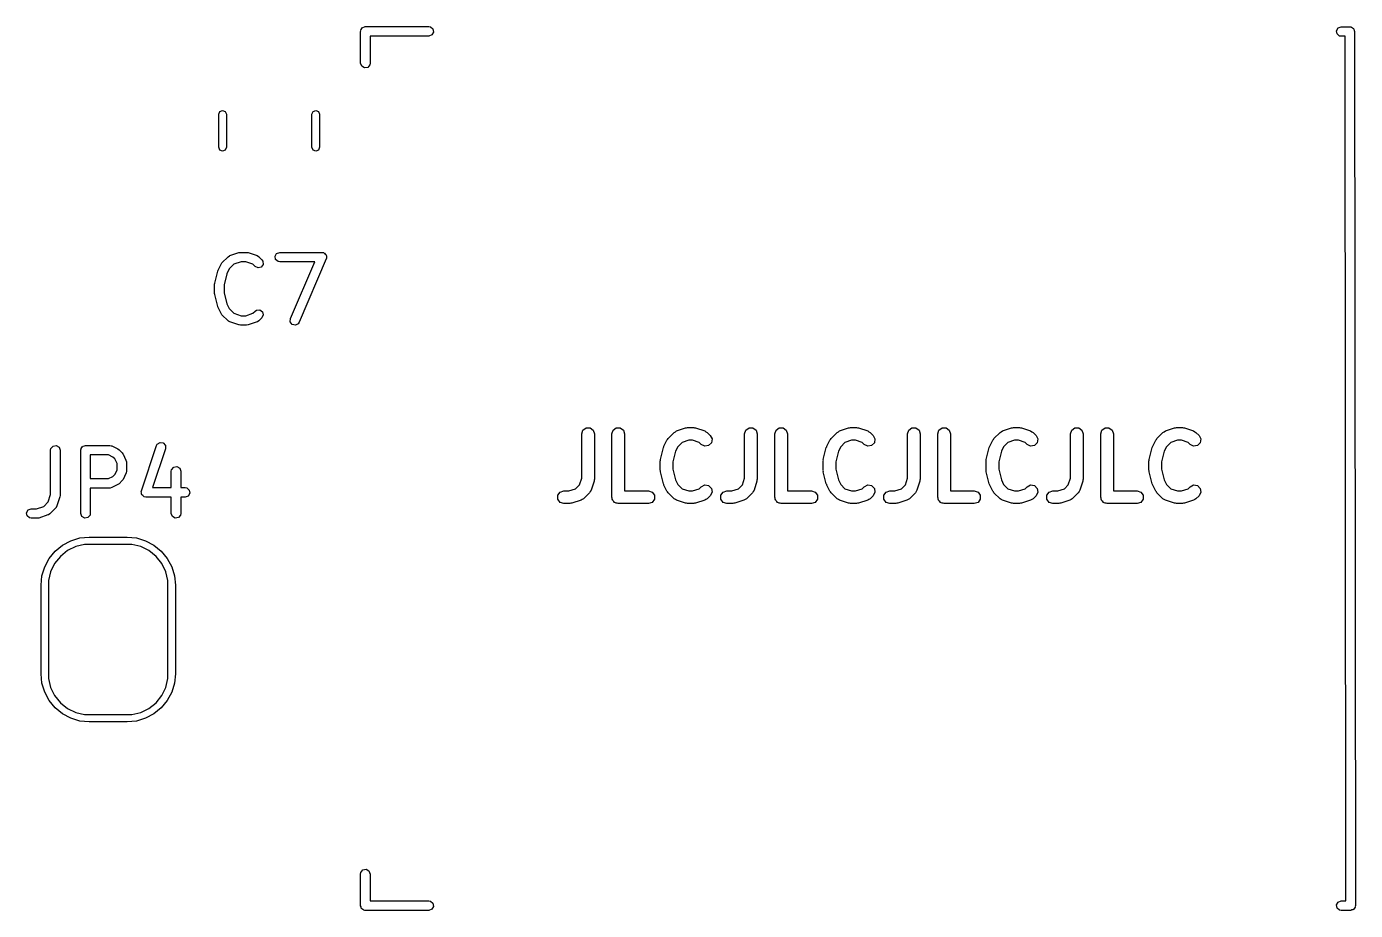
# Model space of a CAD drawing. Extents: x 33 to 173, y -118 to -38.
# Drawn here: x 149.59 to 170.56, y -107.81 to -93.86 of the extents above; entities that cross this region are included whole.
import ezdxf

# ---------------------------------------------------------------- set-up
doc = ezdxf.new("R2010")
doc.units = 0
doc.layers.add('BLACK', color=7, linetype='CONTINUOUS')

msp = doc.modelspace()

# ---------------------------------------------------------------- linework, layer by layer
at = {"layer": 'BLACK', "linetype": 'CONTINUOUS'}
for p, q in [((154.859, -93.938), (154.861, -93.9263)), ((154.859, -94.438), (154.859, -93.938)), ((154.86, -93.921), (154.863, -93.9163)), ((154.861, -93.9263), (154.86, -93.921)), ((154.863, -93.9163), (154.864, -93.9123)), ((154.864, -93.9123), (154.869, -93.9062)), ((154.869, -93.9062), (154.886, -93.8765)), ((154.886, -93.8765), (154.934, -93.859)), ((154.934, -93.859), (155.934, -93.859)), ((155.934, -93.859), (155.96, -93.8635)), ((155.96, -93.8635), (155.999, -93.8965)), ((156.008, -93.947), (155.982, -93.9915)), ((155.999, -93.8965), (156.008, -93.947)), ((170.26, -93.925), (170.286, -93.8805)), ((170.269, -93.9755), (170.26, -93.925)), ((170.286, -93.8805), (170.334, -93.863)), ((170.334, -93.863), (170.471, -93.863)), ((170.471, -93.863), (170.481, -93.8647)), ((170.481, -93.8647), (170.484, -93.8641)), ((170.484, -93.8641), (170.487, -93.8658)), ((170.487, -93.8658), (170.497, -93.8675)), ((170.497, -93.8675), (170.512, -93.88)), ((170.512, -93.88), (170.529, -93.8897)), ((170.529, -93.8897), (170.531, -93.8961)), ((170.531, -93.8961), (170.536, -93.9005)), ((170.536, -93.9005), (170.54, -93.9197)), ((170.54, -93.9197), (170.546, -93.9379)), ((170.546, -93.9379), (170.559, -107.738)), ((155.934, -94.009), (155.009, -94.009)), ((155.009, -94.009), (155.009, -94.438)), ((155.982, -93.9915), (155.934, -94.009)), ((170.308, -94.0085), (170.269, -93.9755)), ((170.334, -94.013), (170.308, -94.0085)), ((170.396, -94.013), (170.334, -94.013)), ((170.409, -107.663), (170.396, -94.013)), ((154.877, -94.4862), (154.859, -94.438)), ((154.921, -94.5119), (154.877, -94.4862)), ((154.971, -94.503), (154.921, -94.5119)), ((155.004, -94.4637), (154.971, -94.503)), ((155.009, -94.438), (155.004, -94.4637)), ((152.621, -95.2427), (152.639, -95.2003)), ((152.639, -95.2003), (152.681, -95.1827)), ((152.681, -95.1827), (152.723, -95.2003)), ((152.723, -95.2003), (152.741, -95.2427)), ((154.091, -95.2427), (154.109, -95.2003)), ((154.109, -95.2003), (154.151, -95.1827)), ((154.151, -95.1827), (154.193, -95.2003)), ((154.193, -95.2003), (154.211, -95.2427)), ((152.621, -95.7653), (152.621, -95.2427)), ((152.741, -95.2427), (152.741, -95.7653)), ((154.091, -95.7653), (154.091, -95.2427)), ((154.211, -95.2427), (154.211, -95.7653)), ((152.639, -95.8077), (152.621, -95.7653)), ((152.681, -95.8253), (152.639, -95.8077)), ((152.723, -95.8077), (152.681, -95.8253)), ((152.741, -95.7653), (152.723, -95.8077)), ((154.109, -95.8077), (154.091, -95.7653)), ((154.151, -95.8253), (154.109, -95.8077)), ((154.193, -95.8077), (154.151, -95.8253)), ((154.211, -95.7653), (154.193, -95.8077)), ((152.672, -97.5886), (152.768, -97.4934)), ((152.768, -97.4934), (152.789, -97.4785)), ((152.789, -97.4785), (152.794, -97.4781)), ((152.794, -97.4781), (152.797, -97.4753)), ((152.797, -97.4753), (152.94, -97.4277)), ((152.94, -97.4277), (152.962, -97.4244)), ((152.962, -97.4244), (152.964, -97.4238)), ((152.964, -97.4238), (153.059, -97.4238)), ((153.059, -97.4238), (153.081, -97.4277)), ((153.081, -97.4277), (153.083, -97.4277)), ((153.083, -97.4277), (153.225, -97.4753)), ((153.225, -97.4753), (153.248, -97.4877)), ((153.248, -97.4877), (153.251, -97.4915)), ((153.251, -97.4915), (153.255, -97.4934)), ((153.255, -97.4934), (153.302, -97.541)), ((153.509, -97.4858), (153.534, -97.4414)), ((153.518, -97.5363), (153.509, -97.4858)), ((153.534, -97.4414), (153.583, -97.4238)), ((153.583, -97.4238), (154.249, -97.4238)), ((154.249, -97.4238), (154.275, -97.4283)), ((154.275, -97.4283), (154.282, -97.434)), ((154.282, -97.434), (154.29, -97.4361)), ((154.29, -97.4361), (154.301, -97.4501)), ((154.301, -97.4501), (154.314, -97.4613)), ((154.314, -97.4613), (154.316, -97.47)), ((154.316, -97.47), (154.321, -97.4771)), ((154.323, -97.5118), (154.319, -97.5195)), ((154.321, -97.4771), (154.32, -97.4946)), ((154.32, -97.4946), (154.323, -97.5118)), ((152.558, -97.9092), (152.605, -97.7187)), ((152.605, -97.7187), (152.61, -97.7069)), ((152.61, -97.7069), (152.611, -97.7034)), ((152.611, -97.7034), (152.658, -97.6081)), ((152.658, -97.6081), (152.672, -97.5901)), ((152.672, -97.5901), (152.672, -97.5886)), ((152.787, -97.6861), (152.749, -97.7631)), ((152.861, -97.612), (152.787, -97.6861)), ((152.976, -97.5738), (152.861, -97.612)), ((153.047, -97.5738), (152.976, -97.5738)), ((153.161, -97.612), (153.047, -97.5738)), ((153.196, -97.6471), (153.161, -97.612)), ((153.243, -97.6688), (153.196, -97.6471)), ((153.292, -97.6555), (153.243, -97.6688)), ((153.322, -97.6135), (153.292, -97.6555)), ((153.302, -97.541), (153.317, -97.5624)), ((153.317, -97.5624), (153.322, -97.6135)), ((153.557, -97.5693), (153.518, -97.5363)), ((153.583, -97.5738), (153.557, -97.5693)), ((154.136, -97.5738), (153.583, -97.5738)), ((153.752, -98.4693), (154.136, -97.5738)), ((154.318, -97.5284), (153.89, -98.5284)), ((154.319, -97.5195), (154.318, -97.5284)), ((152.555, -97.9274), (152.558, -97.9126)), ((152.555, -98.0702), (152.555, -97.9274)), ((152.558, -97.9126), (152.558, -97.9092)), ((152.749, -97.7631), (152.705, -97.9366)), ((152.556, -98.0735), (152.555, -98.0702)), ((152.558, -98.0884), (152.556, -98.0735)), ((152.605, -98.2789), (152.558, -98.0884)), ((152.705, -97.9366), (152.705, -98.061)), ((152.705, -98.061), (152.749, -98.2345)), ((152.607, -98.2819), (152.605, -98.2789)), ((152.611, -98.2943), (152.607, -98.2819)), ((152.658, -98.3895), (152.611, -98.2943)), ((152.749, -98.2345), (152.787, -98.3115)), ((152.787, -98.3115), (152.861, -98.3856)), ((153.161, -98.3856), (153.196, -98.3505)), ((153.196, -98.3505), (153.218, -98.3356)), ((153.218, -98.3356), (153.269, -98.3311)), ((153.269, -98.3311), (153.311, -98.3606)), ((152.66, -98.3906), (152.658, -98.3895)), ((152.672, -98.409), (152.66, -98.3906)), ((152.768, -98.5042), (152.672, -98.409)), ((152.772, -98.5061), (152.768, -98.5042)), ((152.774, -98.5099), (152.772, -98.5061)), ((152.797, -98.5224), (152.774, -98.5099)), ((152.94, -98.57), (152.797, -98.5224)), ((152.861, -98.3856), (152.976, -98.4238)), ((152.976, -98.4238), (153.047, -98.4238)), ((153.047, -98.4238), (153.161, -98.3856)), ((153.225, -98.5224), (153.083, -98.57)), ((153.229, -98.5196), (153.225, -98.5224)), ((153.233, -98.5192), (153.229, -98.5196)), ((153.255, -98.5042), (153.233, -98.5192)), ((153.302, -98.4566), (153.255, -98.5042)), ((153.324, -98.4101), (153.302, -98.4566)), ((153.311, -98.3606), (153.324, -98.4101)), ((153.749, -98.5205), (153.752, -98.4693)), ((153.78, -98.5616), (153.749, -98.5205)), ((153.83, -98.5733), (153.78, -98.5616)), ((153.875, -98.5502), (153.83, -98.5733)), ((153.89, -98.5284), (153.875, -98.5502)), ((152.942, -98.5699), (152.94, -98.57)), ((152.964, -98.5738), (152.942, -98.5699)), ((153.059, -98.5738), (152.964, -98.5738)), ((153.06, -98.5733), (153.059, -98.5738)), ((153.083, -98.57), (153.06, -98.5733)), ((158.349, -100.29), (158.368, -100.231)), ((158.368, -100.231), (158.418, -100.195)), ((158.418, -100.195), (158.48, -100.195)), ((158.48, -100.195), (158.53, -100.231)), ((158.53, -100.231), (158.549, -100.29)), ((158.825, -100.29), (158.844, -100.231)), ((158.844, -100.231), (158.894, -100.195)), ((158.894, -100.195), (158.956, -100.195)), ((158.956, -100.195), (159.006, -100.231)), ((159.006, -100.231), (159.025, -100.29)), ((159.846, -100.243), (159.989, -100.195)), ((159.989, -100.195), (160.005, -100.195)), ((160.005, -100.195), (160.02, -100.19)), ((160.02, -100.19), (160.116, -100.19)), ((160.116, -100.19), (160.131, -100.195)), ((160.131, -100.195), (160.147, -100.195)), ((160.147, -100.195), (160.29, -100.243)), ((160.92, -100.29), (160.939, -100.231)), ((160.939, -100.231), (160.989, -100.195)), ((160.989, -100.195), (161.051, -100.195)), ((161.051, -100.195), (161.101, -100.231)), ((161.101, -100.231), (161.12, -100.29)), ((161.397, -100.29), (161.416, -100.231)), ((161.416, -100.231), (161.466, -100.195)), ((161.466, -100.195), (161.527, -100.195)), ((161.527, -100.195), (161.577, -100.231)), ((161.577, -100.231), (161.597, -100.29)), ((162.417, -100.243), (162.56, -100.195)), ((162.56, -100.195), (162.576, -100.195)), ((162.576, -100.195), (162.592, -100.19)), ((162.592, -100.19), (162.687, -100.19)), ((162.687, -100.19), (162.702, -100.195)), ((162.702, -100.195), (162.719, -100.195)), ((162.719, -100.195), (162.862, -100.243)), ((163.492, -100.29), (163.511, -100.231)), ((163.511, -100.231), (163.561, -100.195)), ((163.561, -100.195), (163.623, -100.195)), ((163.623, -100.195), (163.673, -100.231)), ((163.673, -100.231), (163.692, -100.29)), ((163.968, -100.29), (163.987, -100.231)), ((163.987, -100.231), (164.037, -100.195)), ((164.037, -100.195), (164.099, -100.195)), ((164.099, -100.195), (164.149, -100.231)), ((164.149, -100.231), (164.168, -100.29)), ((164.989, -100.243), (165.132, -100.195)), ((165.132, -100.195), (165.148, -100.195)), ((165.148, -100.195), (165.163, -100.19)), ((165.163, -100.19), (165.258, -100.19)), ((165.258, -100.19), (165.274, -100.195)), ((165.274, -100.195), (165.29, -100.195)), ((165.29, -100.195), (165.433, -100.243)), ((166.063, -100.29), (166.082, -100.231)), ((166.082, -100.231), (166.132, -100.195)), ((166.132, -100.195), (166.194, -100.195)), ((166.194, -100.195), (166.244, -100.231)), ((166.244, -100.231), (166.263, -100.29)), ((166.539, -100.29), (166.559, -100.231)), ((166.559, -100.231), (166.609, -100.195)), ((166.609, -100.195), (166.67, -100.195)), ((166.67, -100.195), (166.72, -100.231)), ((166.72, -100.231), (166.739, -100.29)), ((167.56, -100.243), (167.703, -100.195)), ((167.703, -100.195), (167.719, -100.195)), ((167.719, -100.195), (167.735, -100.19)), ((167.735, -100.19), (167.83, -100.19)), ((167.83, -100.19), (167.845, -100.195)), ((167.845, -100.195), (167.862, -100.195)), ((167.862, -100.195), (168.004, -100.243)), ((151.651, -100.453), (151.694, -100.426)), ((151.694, -100.426), (151.745, -100.433)), ((151.745, -100.433), (151.779, -100.472)), ((158.349, -100.988), (158.349, -100.29)), ((158.549, -100.29), (158.549, -101.005)), ((158.825, -101.29), (158.825, -100.29)), ((159.025, -100.29), (159.025, -101.19)), ((159.645, -100.484), (159.693, -100.388)), ((159.693, -100.388), (159.704, -100.377)), ((159.704, -100.377), (159.712, -100.362)), ((159.712, -100.362), (159.807, -100.267)), ((159.807, -100.267), (159.827, -100.257)), ((159.827, -100.257), (159.846, -100.243)), ((159.932, -100.425), (159.864, -100.492)), ((160.037, -100.39), (159.932, -100.425)), ((160.099, -100.39), (160.037, -100.39)), ((160.204, -100.425), (160.099, -100.39)), ((160.235, -100.456), (160.204, -100.425)), ((160.29, -100.243), (160.309, -100.257)), ((160.309, -100.257), (160.329, -100.267)), ((160.329, -100.267), (160.377, -100.315)), ((160.395, -100.431), (160.351, -100.475)), ((160.377, -100.315), (160.405, -100.37)), ((160.405, -100.37), (160.395, -100.431)), ((160.92, -100.988), (160.92, -100.29)), ((161.12, -100.29), (161.12, -101.005)), ((161.397, -101.29), (161.397, -100.29)), ((161.597, -100.29), (161.597, -101.19)), ((162.217, -100.484), (162.264, -100.388)), ((162.264, -100.388), (162.276, -100.377)), ((162.276, -100.377), (162.283, -100.362)), ((162.283, -100.362), (162.378, -100.267)), ((162.378, -100.267), (162.399, -100.257)), ((162.399, -100.257), (162.417, -100.243)), ((162.503, -100.425), (162.436, -100.492)), ((162.608, -100.39), (162.503, -100.425)), ((162.671, -100.39), (162.608, -100.39)), ((162.776, -100.425), (162.671, -100.39)), ((162.807, -100.456), (162.776, -100.425)), ((162.862, -100.243), (162.88, -100.257)), ((162.88, -100.257), (162.901, -100.267)), ((162.901, -100.267), (162.948, -100.315)), ((162.967, -100.431), (162.923, -100.475)), ((162.948, -100.315), (162.976, -100.37)), ((162.976, -100.37), (162.967, -100.431)), ((163.492, -100.988), (163.492, -100.29)), ((163.692, -100.29), (163.692, -101.005)), ((163.968, -101.29), (163.968, -100.29)), ((164.168, -100.29), (164.168, -101.19)), ((164.788, -100.484), (164.836, -100.388)), ((164.836, -100.388), (164.847, -100.377)), ((164.847, -100.377), (164.854, -100.362)), ((164.854, -100.362), (164.95, -100.267)), ((164.95, -100.267), (164.97, -100.257)), ((164.97, -100.257), (164.989, -100.243)), ((165.074, -100.425), (165.007, -100.492)), ((165.179, -100.39), (165.074, -100.425)), ((165.242, -100.39), (165.179, -100.39)), ((165.347, -100.425), (165.242, -100.39)), ((165.378, -100.456), (165.347, -100.425)), ((165.433, -100.243), (165.451, -100.257)), ((165.451, -100.257), (165.472, -100.267)), ((165.472, -100.267), (165.52, -100.315)), ((165.538, -100.431), (165.494, -100.475)), ((165.52, -100.315), (165.548, -100.37)), ((165.548, -100.37), (165.538, -100.431)), ((166.063, -100.988), (166.063, -100.29)), ((166.263, -100.29), (166.263, -101.005)), ((166.539, -101.29), (166.539, -100.29)), ((166.739, -100.29), (166.739, -101.19)), ((167.36, -100.484), (167.407, -100.388)), ((167.407, -100.388), (167.419, -100.377)), ((167.419, -100.377), (167.426, -100.362)), ((167.426, -100.362), (167.521, -100.267)), ((167.521, -100.267), (167.542, -100.257)), ((167.542, -100.257), (167.56, -100.243)), ((167.646, -100.425), (167.579, -100.492)), ((167.751, -100.39), (167.646, -100.425)), ((167.814, -100.39), (167.751, -100.39)), ((167.919, -100.425), (167.814, -100.39)), ((167.95, -100.456), (167.919, -100.425)), ((168.004, -100.243), (168.023, -100.257)), ((168.023, -100.257), (168.043, -100.267)), ((168.043, -100.267), (168.091, -100.315)), ((168.109, -100.431), (168.066, -100.475)), ((168.091, -100.315), (168.119, -100.37)), ((168.119, -100.37), (168.109, -100.431)), ((149.968, -100.547), (149.972, -100.521)), ((149.968, -101.249), (149.968, -100.547)), ((149.972, -100.521), (150.005, -100.482)), ((150.005, -100.482), (150.056, -100.473)), ((150.056, -100.473), (150.1, -100.499)), ((150.1, -100.499), (150.118, -100.547)), ((150.118, -100.547), (150.118, -101.261)), ((150.444, -100.547), (150.446, -100.537)), ((150.444, -101.547), (150.444, -100.547)), ((150.445, -100.534), (150.447, -100.531)), ((150.446, -100.537), (150.445, -100.534)), ((150.447, -100.531), (150.448, -100.521)), ((150.448, -100.521), (150.461, -100.506)), ((150.461, -100.506), (150.471, -100.489)), ((150.471, -100.489), (150.477, -100.487)), ((150.477, -100.487), (150.481, -100.482)), ((150.481, -100.482), (150.501, -100.478)), ((150.501, -100.478), (150.519, -100.472)), ((150.519, -100.472), (150.9, -100.472)), ((150.882, -100.622), (150.594, -100.622)), ((150.594, -100.622), (150.594, -100.996)), ((150.951, -100.656), (150.882, -100.622)), ((150.9, -100.472), (150.925, -100.476)), ((150.925, -100.476), (150.929, -100.479)), ((150.929, -100.479), (150.933, -100.48)), ((150.933, -100.48), (151.029, -100.527)), ((150.981, -100.686), (150.951, -100.656)), ((151.029, -100.527), (151.047, -100.541)), ((151.047, -100.541), (151.048, -100.541)), ((151.048, -100.541), (151.096, -100.589)), ((151.096, -100.589), (151.109, -100.607)), ((151.109, -100.607), (151.11, -100.609)), ((151.11, -100.609), (151.157, -100.704)), ((151.4, -101.19), (151.638, -100.475)), ((151.78, -100.523), (151.575, -101.138)), ((151.638, -100.475), (151.651, -100.453)), ((151.779, -100.472), (151.78, -100.523)), ((159.59, -100.695), (159.638, -100.504)), ((159.638, -100.504), (159.644, -100.495)), ((159.644, -100.495), (159.645, -100.484)), ((159.829, -100.563), (159.787, -100.731)), ((159.864, -100.492), (159.829, -100.563)), ((160.29, -100.484), (160.235, -100.456)), ((160.351, -100.475), (160.29, -100.484)), ((162.161, -100.695), (162.209, -100.504)), ((162.209, -100.504), (162.215, -100.495)), ((162.215, -100.495), (162.217, -100.484)), ((162.4, -100.563), (162.358, -100.731)), ((162.436, -100.492), (162.4, -100.563)), ((162.862, -100.484), (162.807, -100.456)), ((162.923, -100.475), (162.862, -100.484)), ((164.733, -100.695), (164.781, -100.504)), ((164.781, -100.504), (164.786, -100.495)), ((164.786, -100.495), (164.788, -100.484)), ((164.972, -100.563), (164.93, -100.731)), ((165.007, -100.492), (164.972, -100.563)), ((165.433, -100.484), (165.378, -100.456)), ((165.494, -100.475), (165.433, -100.484)), ((167.304, -100.695), (167.352, -100.504)), ((167.352, -100.504), (167.358, -100.495)), ((167.358, -100.495), (167.36, -100.484)), ((167.543, -100.563), (167.501, -100.731)), ((167.579, -100.492), (167.543, -100.563)), ((168.005, -100.484), (167.95, -100.456)), ((168.066, -100.475), (168.005, -100.484)), ((151.015, -100.755), (150.981, -100.686)), ((150.981, -100.931), (151.015, -100.862)), ((151.015, -100.862), (151.015, -100.755)), ((151.157, -100.704), (151.165, -100.729)), ((151.165, -100.729), (151.164, -100.733)), ((151.164, -100.733), (151.165, -100.737)), ((151.165, -100.737), (151.165, -100.88)), ((151.872, -100.88), (151.877, -100.855)), ((151.877, -100.855), (151.91, -100.815)), ((151.91, -100.815), (151.96, -100.806)), ((151.96, -100.806), (152.005, -100.832)), ((152.005, -100.832), (152.022, -100.88)), ((159.587, -100.719), (159.591, -100.707)), ((159.587, -100.862), (159.587, -100.719)), ((159.591, -100.873), (159.587, -100.862)), ((159.591, -100.707), (159.59, -100.695)), ((159.787, -100.731), (159.787, -100.849)), ((159.787, -100.849), (159.829, -101.017)), ((162.158, -100.719), (162.162, -100.707)), ((162.158, -100.862), (162.158, -100.719)), ((162.162, -100.873), (162.158, -100.862)), ((162.162, -100.707), (162.161, -100.695)), ((162.358, -100.731), (162.358, -100.849)), ((162.358, -100.849), (162.4, -101.017)), ((164.73, -100.719), (164.734, -100.707)), ((164.73, -100.862), (164.73, -100.719)), ((164.734, -100.873), (164.73, -100.862)), ((164.734, -100.707), (164.733, -100.695)), ((164.93, -100.731), (164.93, -100.849)), ((164.93, -100.849), (164.972, -101.017)), ((167.301, -100.719), (167.305, -100.707)), ((167.301, -100.862), (167.301, -100.719)), ((167.305, -100.873), (167.301, -100.862)), ((167.305, -100.707), (167.304, -100.695)), ((167.501, -100.731), (167.501, -100.849)), ((167.501, -100.849), (167.543, -101.017)), ((150.594, -100.996), (150.882, -100.996)), ((150.882, -100.996), (150.951, -100.961)), ((150.951, -100.961), (150.981, -100.931)), ((151.048, -101.076), (151.03, -101.089)), ((151.096, -101.028), (151.048, -101.076)), ((151.11, -101.009), (151.096, -101.027)), ((151.096, -101.027), (151.096, -101.028)), ((151.157, -100.914), (151.11, -101.009)), ((151.158, -100.909), (151.157, -100.914)), ((151.161, -100.906), (151.158, -100.909)), ((151.165, -100.88), (151.161, -100.906)), ((151.872, -101.138), (151.872, -100.88)), ((152.022, -100.88), (152.022, -101.138)), ((158.314, -101.093), (158.349, -100.988)), ((158.544, -101.036), (158.496, -101.179)), ((158.549, -101.005), (158.544, -101.02)), ((158.544, -101.02), (158.544, -101.036)), ((159.59, -100.886), (159.591, -100.873)), ((159.638, -101.076), (159.59, -100.886)), ((159.644, -101.086), (159.638, -101.076)), ((159.829, -101.017), (159.864, -101.088)), ((160.885, -101.093), (160.92, -100.988)), ((161.115, -101.036), (161.068, -101.179)), ((161.12, -101.005), (161.115, -101.02)), ((161.115, -101.02), (161.115, -101.036)), ((162.161, -100.886), (162.162, -100.873)), ((162.209, -101.076), (162.161, -100.886)), ((162.215, -101.086), (162.209, -101.076)), ((162.4, -101.017), (162.436, -101.088)), ((163.457, -101.093), (163.492, -100.988)), ((163.687, -101.036), (163.639, -101.179)), ((163.692, -101.005), (163.687, -101.02)), ((163.687, -101.02), (163.687, -101.036)), ((164.733, -100.886), (164.734, -100.873)), ((164.781, -101.076), (164.733, -100.886)), ((164.786, -101.086), (164.781, -101.076)), ((164.972, -101.017), (165.007, -101.088)), ((166.028, -101.093), (166.063, -100.988)), ((166.258, -101.036), (166.21, -101.179)), ((166.263, -101.005), (166.258, -101.02)), ((166.258, -101.02), (166.258, -101.036)), ((167.304, -100.886), (167.305, -100.873)), ((167.352, -101.076), (167.304, -100.886)), ((167.358, -101.086), (167.352, -101.076)), ((167.543, -101.017), (167.579, -101.088)), ((149.929, -101.363), (149.968, -101.249)), ((150.114, -101.285), (150.066, -101.428)), ((150.118, -101.261), (150.114, -101.283)), ((150.114, -101.283), (150.114, -101.285)), ((150.9, -101.146), (150.594, -101.146)), ((150.594, -101.146), (150.594, -101.547)), ((150.904, -101.144), (150.9, -101.146)), ((150.908, -101.145), (150.904, -101.144)), ((150.933, -101.138), (150.908, -101.145)), ((151.029, -101.09), (150.933, -101.138)), ((151.03, -101.089), (151.029, -101.09)), ((151.397, -101.2), (151.4, -101.195)), ((151.401, -101.221), (151.397, -101.2)), ((151.4, -101.195), (151.4, -101.19)), ((151.401, -101.241), (151.401, -101.221)), ((151.405, -101.245), (151.401, -101.241)), ((151.406, -101.251), (151.405, -101.245)), ((151.422, -101.264), (151.406, -101.251)), ((151.436, -101.279), (151.422, -101.264)), ((151.441, -101.28), (151.436, -101.279)), ((151.446, -101.284), (151.441, -101.28)), ((151.471, -101.288), (151.446, -101.284)), ((151.872, -101.288), (151.471, -101.288)), ((151.575, -101.138), (151.872, -101.138)), ((151.872, -101.547), (151.872, -101.288)), ((152.022, -101.138), (152.09, -101.138)), ((152.09, -101.288), (152.022, -101.288)), ((152.022, -101.288), (152.022, -101.547)), ((152.09, -101.138), (152.116, -101.143)), ((152.138, -101.271), (152.09, -101.288)), ((152.116, -101.143), (152.155, -101.176)), ((152.164, -101.227), (152.138, -101.271)), ((152.155, -101.176), (152.164, -101.227)), ((157.973, -101.259), (158.009, -101.209)), ((157.973, -101.321), (157.973, -101.259)), ((158.009, -101.209), (158.068, -101.19)), ((158.068, -101.19), (158.147, -101.19)), ((158.147, -101.19), (158.252, -101.155)), ((158.252, -101.155), (158.314, -101.093)), ((158.472, -101.218), (158.377, -101.313)), ((158.483, -101.198), (158.472, -101.218)), ((158.496, -101.179), (158.483, -101.198)), ((159.025, -101.19), (159.401, -101.19)), ((159.401, -101.19), (159.46, -101.209)), ((159.46, -101.209), (159.496, -101.259)), ((159.496, -101.259), (159.496, -101.321)), ((159.645, -101.097), (159.644, -101.086)), ((159.693, -101.192), (159.645, -101.097)), ((159.704, -101.204), (159.693, -101.192)), ((159.712, -101.218), (159.704, -101.204)), ((159.807, -101.313), (159.712, -101.218)), ((159.864, -101.088), (159.932, -101.155)), ((159.932, -101.155), (160.037, -101.19)), ((160.037, -101.19), (160.099, -101.19)), ((160.099, -101.19), (160.204, -101.155)), ((160.204, -101.155), (160.235, -101.124)), ((160.235, -101.124), (160.29, -101.096)), ((160.29, -101.096), (160.351, -101.106)), ((160.377, -101.266), (160.329, -101.313)), ((160.351, -101.106), (160.395, -101.15)), ((160.405, -101.211), (160.377, -101.266)), ((160.395, -101.15), (160.405, -101.211)), ((160.544, -101.259), (160.581, -101.209)), ((160.544, -101.321), (160.544, -101.259)), ((160.581, -101.209), (160.639, -101.19)), ((160.639, -101.19), (160.718, -101.19)), ((160.718, -101.19), (160.824, -101.155)), ((160.824, -101.155), (160.885, -101.093)), ((161.043, -101.218), (160.948, -101.313)), ((161.054, -101.198), (161.043, -101.218)), ((161.068, -101.179), (161.054, -101.198)), ((161.597, -101.19), (161.973, -101.19)), ((161.973, -101.19), (162.032, -101.209)), ((162.032, -101.209), (162.068, -101.259)), ((162.068, -101.259), (162.068, -101.321)), ((162.217, -101.097), (162.215, -101.086)), ((162.264, -101.192), (162.217, -101.097)), ((162.276, -101.204), (162.264, -101.192)), ((162.283, -101.218), (162.276, -101.204)), ((162.378, -101.313), (162.283, -101.218)), ((162.436, -101.088), (162.503, -101.155)), ((162.503, -101.155), (162.608, -101.19)), ((162.608, -101.19), (162.671, -101.19)), ((162.671, -101.19), (162.776, -101.155)), ((162.776, -101.155), (162.807, -101.124)), ((162.807, -101.124), (162.862, -101.096)), ((162.862, -101.096), (162.923, -101.106)), ((162.948, -101.266), (162.901, -101.313)), ((162.923, -101.106), (162.967, -101.15)), ((162.976, -101.211), (162.948, -101.266)), ((162.967, -101.15), (162.976, -101.211)), ((163.116, -101.259), (163.152, -101.209)), ((163.116, -101.321), (163.116, -101.259)), ((163.152, -101.209), (163.211, -101.19)), ((163.211, -101.19), (163.29, -101.19)), ((163.29, -101.19), (163.395, -101.155)), ((163.395, -101.155), (163.457, -101.093)), ((163.615, -101.218), (163.52, -101.313)), ((163.625, -101.198), (163.615, -101.218)), ((163.639, -101.179), (163.625, -101.198)), ((164.168, -101.19), (164.544, -101.19)), ((164.544, -101.19), (164.603, -101.209)), ((164.603, -101.209), (164.639, -101.259)), ((164.639, -101.259), (164.639, -101.321)), ((164.788, -101.097), (164.786, -101.086)), ((164.836, -101.192), (164.788, -101.097)), ((164.847, -101.204), (164.836, -101.192)), ((164.854, -101.218), (164.847, -101.204)), ((164.95, -101.313), (164.854, -101.218)), ((165.007, -101.088), (165.074, -101.155)), ((165.074, -101.155), (165.179, -101.19)), ((165.179, -101.19), (165.242, -101.19)), ((165.242, -101.19), (165.347, -101.155)), ((165.347, -101.155), (165.378, -101.124)), ((165.378, -101.124), (165.433, -101.096)), ((165.433, -101.096), (165.494, -101.106)), ((165.52, -101.266), (165.472, -101.313)), ((165.494, -101.106), (165.538, -101.15)), ((165.548, -101.211), (165.52, -101.266)), ((165.538, -101.15), (165.548, -101.211)), ((165.687, -101.259), (165.724, -101.209)), ((165.687, -101.321), (165.687, -101.259)), ((165.724, -101.209), (165.782, -101.19)), ((165.782, -101.19), (165.861, -101.19)), ((165.861, -101.19), (165.966, -101.155)), ((165.966, -101.155), (166.028, -101.093)), ((166.186, -101.218), (166.091, -101.313)), ((166.197, -101.198), (166.186, -101.218)), ((166.21, -101.179), (166.197, -101.198)), ((166.739, -101.19), (167.116, -101.19)), ((167.116, -101.19), (167.174, -101.209)), ((167.174, -101.209), (167.211, -101.259)), ((167.211, -101.259), (167.211, -101.321)), ((167.36, -101.097), (167.358, -101.086)), ((167.407, -101.192), (167.36, -101.097)), ((167.419, -101.204), (167.407, -101.192)), ((167.426, -101.218), (167.419, -101.204)), ((167.521, -101.313), (167.426, -101.218)), ((167.579, -101.088), (167.646, -101.155)), ((167.646, -101.155), (167.751, -101.19)), ((167.751, -101.19), (167.814, -101.19)), ((167.814, -101.19), (167.919, -101.155)), ((167.919, -101.155), (167.95, -101.124)), ((167.95, -101.124), (168.005, -101.096)), ((168.005, -101.096), (168.066, -101.106)), ((168.091, -101.266), (168.043, -101.313)), ((168.066, -101.106), (168.109, -101.15)), ((168.119, -101.211), (168.091, -101.266)), ((168.109, -101.15), (168.119, -101.211)), ((149.588, -101.534), (149.614, -101.489)), ((149.614, -101.489), (149.662, -101.472)), ((149.662, -101.472), (149.745, -101.472)), ((149.745, -101.472), (149.859, -101.434)), ((149.859, -101.434), (149.929, -101.363)), ((150.048, -101.457), (149.953, -101.552)), ((150.05, -101.453), (150.048, -101.457)), ((150.054, -101.451), (150.05, -101.453)), ((150.066, -101.428), (150.054, -101.451)), ((158.009, -101.371), (157.973, -101.321)), ((158.068, -101.39), (158.009, -101.371)), ((158.163, -101.39), (158.068, -101.39)), ((158.179, -101.385), (158.163, -101.39)), ((158.195, -101.385), (158.179, -101.385)), ((158.338, -101.337), (158.195, -101.385)), ((158.356, -101.324), (158.338, -101.337)), ((158.377, -101.313), (158.356, -101.324)), ((158.83, -101.305), (158.825, -101.29)), ((158.83, -101.321), (158.83, -101.305)), ((158.839, -101.334), (158.83, -101.321)), ((158.844, -101.349), (158.839, -101.334)), ((158.857, -101.358), (158.844, -101.349)), ((158.866, -101.371), (158.857, -101.358)), ((158.881, -101.376), (158.866, -101.371)), ((158.894, -101.385), (158.881, -101.376)), ((158.91, -101.385), (158.894, -101.385)), ((158.925, -101.39), (158.91, -101.385)), ((159.401, -101.39), (158.925, -101.39)), ((159.46, -101.371), (159.401, -101.39)), ((159.496, -101.321), (159.46, -101.371)), ((159.827, -101.324), (159.807, -101.313)), ((159.846, -101.337), (159.827, -101.324)), ((159.989, -101.385), (159.846, -101.337)), ((160.005, -101.385), (159.989, -101.385)), ((160.02, -101.39), (160.005, -101.385)), ((160.116, -101.39), (160.02, -101.39)), ((160.131, -101.385), (160.116, -101.39)), ((160.147, -101.385), (160.131, -101.385)), ((160.29, -101.337), (160.147, -101.385)), ((160.309, -101.324), (160.29, -101.337)), ((160.329, -101.313), (160.309, -101.324)), ((160.581, -101.371), (160.544, -101.321)), ((160.639, -101.39), (160.581, -101.371)), ((160.735, -101.39), (160.639, -101.39)), ((160.75, -101.385), (160.735, -101.39)), ((160.766, -101.385), (160.75, -101.385)), ((160.909, -101.337), (160.766, -101.385)), ((160.928, -101.324), (160.909, -101.337)), ((160.948, -101.313), (160.928, -101.324)), ((161.401, -101.305), (161.397, -101.29)), ((161.401, -101.321), (161.401, -101.305)), ((161.411, -101.334), (161.401, -101.321)), ((161.416, -101.349), (161.411, -101.334)), ((161.428, -101.358), (161.416, -101.349)), ((161.438, -101.371), (161.428, -101.358)), ((161.453, -101.376), (161.438, -101.371)), ((161.466, -101.385), (161.453, -101.376)), ((161.482, -101.385), (161.466, -101.385)), ((161.497, -101.39), (161.482, -101.385)), ((161.973, -101.39), (161.497, -101.39)), ((162.032, -101.371), (161.973, -101.39)), ((162.068, -101.321), (162.032, -101.371)), ((162.399, -101.324), (162.378, -101.313)), ((162.417, -101.337), (162.399, -101.324)), ((162.56, -101.385), (162.417, -101.337)), ((162.576, -101.385), (162.56, -101.385)), ((162.592, -101.39), (162.576, -101.385)), ((162.687, -101.39), (162.592, -101.39)), ((162.702, -101.385), (162.687, -101.39)), ((162.719, -101.385), (162.702, -101.385)), ((162.862, -101.337), (162.719, -101.385)), ((162.88, -101.324), (162.862, -101.337)), ((162.901, -101.313), (162.88, -101.324)), ((163.152, -101.371), (163.116, -101.321)), ((163.211, -101.39), (163.152, -101.371)), ((163.306, -101.39), (163.211, -101.39)), ((163.322, -101.385), (163.306, -101.39)), ((163.338, -101.385), (163.322, -101.385)), ((163.481, -101.337), (163.338, -101.385)), ((163.499, -101.324), (163.481, -101.337)), ((163.52, -101.313), (163.499, -101.324)), ((163.973, -101.305), (163.968, -101.29)), ((163.973, -101.321), (163.973, -101.305)), ((163.982, -101.334), (163.973, -101.321)), ((163.987, -101.349), (163.982, -101.334)), ((164, -101.358), (163.987, -101.349)), ((164.009, -101.371), (164, -101.358)), ((164.024, -101.376), (164.009, -101.371)), ((164.037, -101.385), (164.024, -101.376)), ((164.053, -101.385), (164.037, -101.385)), ((164.068, -101.39), (164.053, -101.385)), ((164.544, -101.39), (164.068, -101.39)), ((164.603, -101.371), (164.544, -101.39)), ((164.639, -101.321), (164.603, -101.371)), ((164.97, -101.324), (164.95, -101.313)), ((164.989, -101.337), (164.97, -101.324)), ((165.132, -101.385), (164.989, -101.337)), ((165.148, -101.385), (165.132, -101.385)), ((165.163, -101.39), (165.148, -101.385)), ((165.258, -101.39), (165.163, -101.39)), ((165.274, -101.385), (165.258, -101.39)), ((165.29, -101.385), (165.274, -101.385)), ((165.433, -101.337), (165.29, -101.385)), ((165.452, -101.324), (165.433, -101.337)), ((165.472, -101.313), (165.452, -101.324)), ((165.724, -101.371), (165.687, -101.321)), ((165.782, -101.39), (165.724, -101.371)), ((165.878, -101.39), (165.782, -101.39)), ((165.893, -101.385), (165.878, -101.39)), ((165.909, -101.385), (165.893, -101.385)), ((166.052, -101.337), (165.909, -101.385)), ((166.071, -101.324), (166.052, -101.337)), ((166.091, -101.313), (166.071, -101.324)), ((166.544, -101.305), (166.539, -101.29)), ((166.544, -101.321), (166.544, -101.305)), ((166.554, -101.334), (166.544, -101.321)), ((166.559, -101.349), (166.554, -101.334)), ((166.571, -101.358), (166.559, -101.349)), ((166.581, -101.371), (166.571, -101.358)), ((166.596, -101.376), (166.581, -101.371)), ((166.609, -101.385), (166.596, -101.376)), ((166.624, -101.385), (166.609, -101.385)), ((166.639, -101.39), (166.624, -101.385)), ((167.116, -101.39), (166.639, -101.39)), ((167.174, -101.371), (167.116, -101.39)), ((167.211, -101.321), (167.174, -101.371)), ((167.542, -101.324), (167.521, -101.313)), ((167.56, -101.337), (167.542, -101.324)), ((167.703, -101.385), (167.56, -101.337)), ((167.719, -101.385), (167.703, -101.385)), ((167.735, -101.39), (167.719, -101.385)), ((167.83, -101.39), (167.735, -101.39)), ((167.845, -101.385), (167.83, -101.39)), ((167.862, -101.385), (167.845, -101.385)), ((168.004, -101.337), (167.862, -101.385)), ((168.023, -101.324), (168.004, -101.337)), ((168.043, -101.313), (168.023, -101.324)), ((149.597, -101.584), (149.588, -101.534)), ((149.636, -101.617), (149.597, -101.584)), ((149.662, -101.622), (149.636, -101.617)), ((149.757, -101.622), (149.662, -101.622)), ((149.758, -101.621), (149.757, -101.622)), ((149.781, -101.618), (149.758, -101.621)), ((149.924, -101.57), (149.781, -101.618)), ((149.927, -101.568), (149.924, -101.57)), ((149.932, -101.567), (149.927, -101.568)), ((149.953, -101.552), (149.932, -101.567)), ((150.461, -101.595), (150.444, -101.547)), ((150.506, -101.621), (150.461, -101.595)), ((150.556, -101.612), (150.506, -101.621)), ((150.589, -101.572), (150.556, -101.612)), ((150.594, -101.547), (150.589, -101.572)), ((151.89, -101.595), (151.872, -101.547)), ((151.934, -101.621), (151.89, -101.595)), ((151.985, -101.612), (151.934, -101.621)), ((152.018, -101.572), (151.985, -101.612)), ((152.022, -101.547), (152.018, -101.572)), ((150.428, -101.933), (150.576, -101.918)), ((150.576, -101.918), (151.176, -101.918)), ((151.176, -101.918), (151.324, -101.933)), ((150.039, -102.141), (150.154, -102.046)), ((150.154, -102.046), (150.285, -101.976)), ((150.363, -102.07), (150.233, -102.133)), ((150.285, -101.976), (150.428, -101.933)), ((150.504, -102.038), (150.363, -102.07)), ((150.576, -102.038), (150.504, -102.038)), ((151.176, -102.038), (150.576, -102.038)), ((151.248, -102.038), (151.176, -102.038)), ((151.389, -102.07), (151.248, -102.038)), ((151.324, -101.933), (151.467, -101.976)), ((151.519, -102.133), (151.389, -102.07)), ((151.467, -101.976), (151.598, -102.046)), ((151.598, -102.046), (151.713, -102.141)), ((149.874, -102.387), (149.944, -102.256)), ((149.944, -102.256), (150.039, -102.141)), ((150.031, -102.335), (149.968, -102.465)), ((150.121, -102.223), (150.031, -102.335)), ((150.233, -102.133), (150.121, -102.223)), ((151.631, -102.223), (151.519, -102.133)), ((151.721, -102.335), (151.631, -102.223)), ((151.713, -102.141), (151.808, -102.256)), ((151.784, -102.465), (151.721, -102.335)), ((151.808, -102.256), (151.878, -102.387)), ((149.816, -102.678), (149.831, -102.53)), ((149.831, -102.53), (149.874, -102.387)), ((149.968, -102.465), (149.936, -102.606)), ((151.816, -102.606), (151.784, -102.465)), ((151.878, -102.387), (151.921, -102.53)), ((151.921, -102.53), (151.936, -102.678)), ((149.816, -104.078), (149.816, -102.678)), ((149.936, -102.606), (149.936, -102.678)), ((149.936, -102.678), (149.936, -104.078)), ((151.816, -102.678), (151.816, -102.606)), ((151.816, -104.078), (151.816, -102.678)), ((151.936, -102.678), (151.936, -104.078)), ((149.831, -104.226), (149.816, -104.078)), ((149.936, -104.078), (149.936, -104.15)), ((149.936, -104.15), (149.968, -104.291)), ((151.784, -104.291), (151.816, -104.15)), ((151.816, -104.15), (151.816, -104.078)), ((151.936, -104.078), (151.921, -104.226)), ((149.874, -104.369), (149.831, -104.226)), ((149.944, -104.5), (149.874, -104.369)), ((149.968, -104.291), (150.031, -104.421)), ((150.031, -104.421), (150.121, -104.533)), ((151.631, -104.533), (151.721, -104.421)), ((151.721, -104.421), (151.784, -104.291)), ((151.878, -104.369), (151.808, -104.5)), ((151.921, -104.226), (151.878, -104.369)), ((150.039, -104.615), (149.944, -104.5)), ((150.154, -104.71), (150.039, -104.615)), ((150.121, -104.533), (150.233, -104.623)), ((150.233, -104.623), (150.363, -104.686)), ((151.389, -104.686), (151.519, -104.623)), ((151.519, -104.623), (151.631, -104.533)), ((151.713, -104.615), (151.598, -104.71)), ((151.808, -104.5), (151.713, -104.615)), ((150.285, -104.78), (150.154, -104.71)), ((150.428, -104.823), (150.285, -104.78)), ((150.363, -104.686), (150.504, -104.718)), ((150.576, -104.838), (150.428, -104.823)), ((150.504, -104.718), (150.576, -104.718)), ((150.576, -104.718), (151.176, -104.718)), ((151.176, -104.838), (150.576, -104.838)), ((151.176, -104.718), (151.248, -104.718)), ((151.324, -104.823), (151.176, -104.838)), ((151.248, -104.718), (151.389, -104.686)), ((151.467, -104.78), (151.324, -104.823)), ((151.598, -104.71), (151.467, -104.78)), ((154.859, -107.238), (154.864, -107.212)), ((154.859, -107.738), (154.859, -107.238)), ((154.864, -107.212), (154.897, -107.173)), ((154.897, -107.173), (154.947, -107.164)), ((154.947, -107.164), (154.991, -107.19)), ((154.991, -107.19), (155.009, -107.238)), ((155.009, -107.238), (155.009, -107.663)), ((154.866, -107.756), (154.859, -107.738)), ((154.869, -107.775), (154.866, -107.756)), ((154.874, -107.78), (154.869, -107.775)), ((154.877, -107.786), (154.874, -107.78)), ((154.893, -107.796), (154.877, -107.786)), ((155.009, -107.663), (155.934, -107.663)), ((155.934, -107.663), (155.96, -107.668)), ((155.96, -107.668), (155.999, -107.7)), ((156.008, -107.751), (155.982, -107.795)), ((155.999, -107.7), (156.008, -107.751)), ((170.26, -107.725), (170.286, -107.681)), ((170.269, -107.775), (170.26, -107.725)), ((170.308, -107.808), (170.269, -107.775)), ((170.286, -107.681), (170.334, -107.663)), ((170.334, -107.663), (170.409, -107.663)), ((170.542, -107.779), (170.532, -107.795)), ((170.555, -107.764), (170.542, -107.779)), ((170.556, -107.754), (170.555, -107.764)), ((170.558, -107.751), (170.556, -107.754)), ((170.559, -107.738), (170.557, -107.748)), ((170.557, -107.748), (170.558, -107.751)), ((154.908, -107.808), (154.893, -107.796)), ((154.918, -107.81), (154.908, -107.808)), ((154.921, -107.812), (154.918, -107.81)), ((154.924, -107.811), (154.921, -107.812)), ((154.934, -107.813), (154.924, -107.811)), ((155.934, -107.813), (154.934, -107.813)), ((155.982, -107.795), (155.934, -107.813)), ((170.334, -107.813), (170.308, -107.808)), ((170.484, -107.813), (170.334, -107.813)), ((170.502, -107.806), (170.484, -107.813)), ((170.522, -107.803), (170.502, -107.806)), ((170.526, -107.798), (170.522, -107.803)), ((170.532, -107.795), (170.526, -107.798))]:
    msp.add_line(p, q, dxfattribs=at)

doc.saveas('drawing.dxf')
